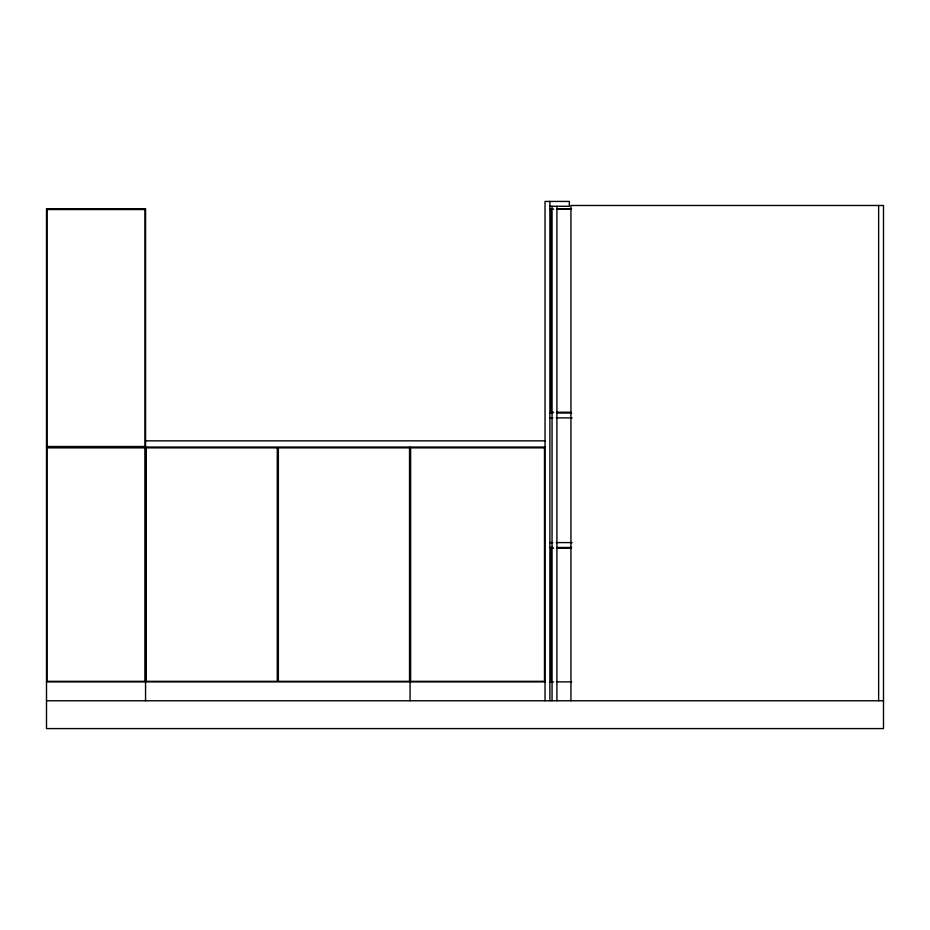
<?xml version="1.0" encoding="UTF-8"?>
<svg xmlns="http://www.w3.org/2000/svg" width="930" height="930" viewBox="0 0 930 930"><rect width="100%" height="100%" fill="white"/><g stroke="black" fill="none" stroke-linecap="round" stroke-linejoin="round"><path stroke-width="1.4" d="M549.886 206.286L569.323 206.286L569.323 201.426L545.027 201.426L545.027 700.767M549.886 208.715L552.792 208.715M557.14 208.715L571.659 208.715M553.582 209.262L550.7 209.262L550.7 412.234L553.582 412.234M556.466 209.262L570.904 209.262M556.466 412.234L570.904 412.234M549.886 413.036L552.792 413.036M557.14 413.036L571.659 413.036M549.886 417.896L552.792 417.896M556.187 417.896L572.09 417.896M145.557 440.843L545.027 440.843M46.5 447.051L545.027 447.051M549.886 542.597L552.792 542.597M556.187 542.597L572.09 542.597M549.886 547.456L552.792 547.456M557.14 547.456L571.659 547.456M553.582 548.27L550.7 548.27L550.7 681.876M556.466 548.27L570.904 548.27M46.5 681.876L545.027 681.876M549.886 681.876L553.582 681.876M556.466 681.876L571.659 681.876M46.5 700.767L883.5 700.767M878.641 205.483L878.641 700.767M570.939 700.767L570.939 205.483L883.5 205.483L883.5 728.574L46.5 728.574L46.5 208.715L145.557 208.715L145.557 700.767M556.907 206.286L556.907 700.767M552.048 206.286L552.048 700.767M549.886 201.426L549.886 700.767M410.072 447.051L410.072 700.767M145.022 209.529L47.035 209.529L47.035 446.516L145.022 446.516L145.022 209.529M145.022 447.865L47.035 447.865L47.035 681.33L145.022 681.33L145.022 447.865M277.28 447.865L146.103 447.865L146.103 681.33L277.28 681.33L277.28 447.865M409.537 447.865L278.361 447.865L278.361 681.33L409.537 681.33L409.537 447.865M544.492 447.865L410.618 447.865L410.618 681.33L544.492 681.33L544.492 447.865"/></g></svg>
